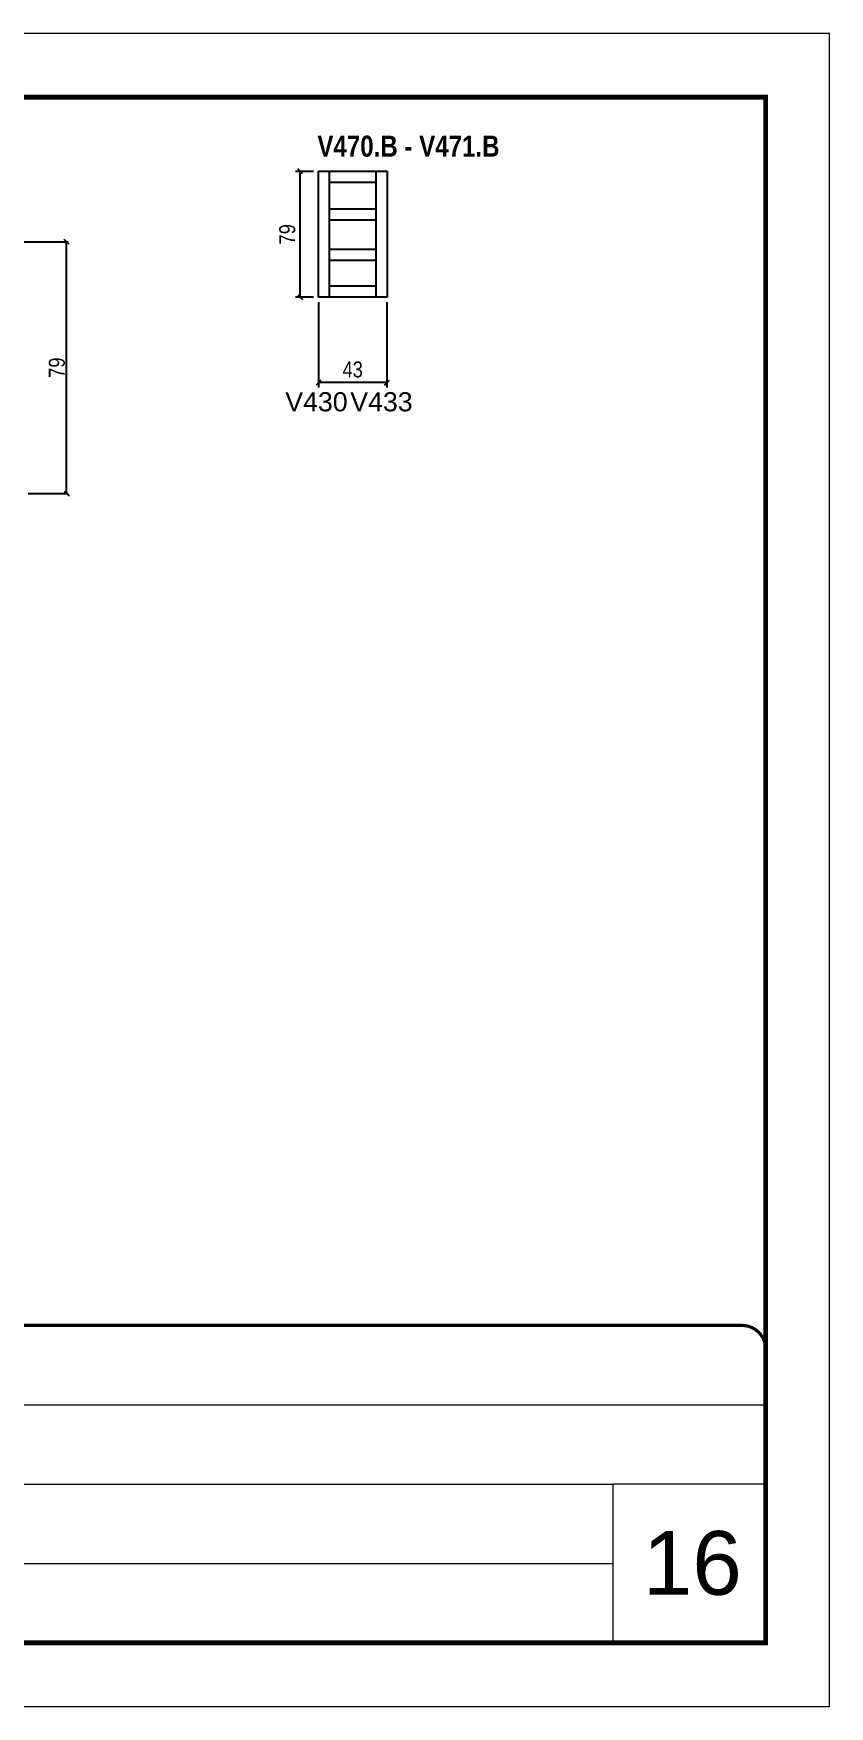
# Model space of a CAD drawing. Extents: x 3309 to 9563, y -2522 to 14608.
# Drawn here: x 9064 to 9563, y 10112 to 11162 of the extents above; entities that cross this region are included whole.
import ezdxf

# ---------------------------------------------------------------- set-up
doc = ezdxf.new("R2010")
doc.units = 0
doc.linetypes.add('CONTINUO', pattern=[0])
doc.linetypes.add('DASHED', pattern=[0.75, 0.5, -0.25])
for name, color, linetype in [('5', 5, 'Continuous'), ('COTA', 241, 'Continuous'), ('NOMENCLATURA', 7, 'Continuous'), ('Painéis', 200, 'Continuous'), ('SARR_2.2x7', 40, 'Continuous')]:
    doc.layers.add(name, color=color, linetype=linetype)
for name, color, linetype, lineweight in [('CARIMBO', 255, 'Continuous', 9), ('Folhas', 255, 'Continuous', 9), ('SARRAFO DE PRESSAO', 251, 'DASHED', 9)]:
    doc.layers.add(name, color=color, linetype=linetype, lineweight=lineweight)
doc.styles.add('ARIAL', font='arial.ttf')
doc.styles.add('COTA TECNICA', font='techl___.ttf', dxfattribs={"height": 10})
doc.styles.add('COTA TECNICA 2X', font='techl___.ttf', dxfattribs={"height": 10})
doc.styles.get("Standard").update_dxf_attribs({"font": 'arial.ttf'})
doc.styles.add('TECNICA', font='techb___.ttf', dxfattribs={"height": 10})
doc.dimstyles.new('PAINEL', dxfattribs={"dimtxt": 10, "dimasz": 3, "dimexe": 3, "dimexo": 3, "dimgap": 3, "dimtad": 1, "dimdec": 1, "dimzin": 12, "dimdsep": 46, "dimtxsty": 'COTA TECNICA', "dimblk1": 'OBLIQUE', "dimblk2": 'OBLIQUE', "dimsah": 1, "dimcen": 0.9, "dimclrd": 4, "dimclre": 4, "dimclrt": 240, "dimadec": 1, "dimazin": 3, "dimtfac": 1, "dimtdec": 1, "dimtmove": 0, "dimatfit": 3, "dimfxl": 1, "dimtolj": 1, "dimtzin": 12, "dimarcsym": 0})
doc.dimstyles.new('SECAO', dxfattribs={"dimscale": 0.333333, "dimtxt": 5, "dimasz": 9, "dimexe": 3, "dimexo": 3, "dimgap": 3, "dimtad": 1, "dimdec": 1, "dimlfac": 0.5, "dimzin": 12, "dimdsep": 46, "dimtxsty": 'COTA TECNICA 2X', "dimblk1": 'OBLIQUE', "dimblk2": 'OBLIQUE', "dimsah": 1, "dimcen": 0.9, "dimclrd": 4, "dimclre": 4, "dimclrt": 240, "dimadec": 1, "dimazin": 3, "dimtfac": 1, "dimtdec": 1, "dimtmove": 0, "dimatfit": 3, "dimfxl": 1, "dimtolj": 1, "dimtzin": 12, "dimarcsym": 0})

# ---------------------------------------------------------------- blocks, each defined once
blk = doc.blocks.new('9999999999')
at = {"color": 30, "linetype": 'CONTINUO'}
for p, q in [((98564.6, 34379.6), (99584, 34379.6)), ((98564.6, 34329.8), (99488, 34329.8)), ((99584, 34329.8), (99488, 34329.8)), ((99488, 34329.8), (99488, 34230.2)), ((98564.6, 34280), (99488, 34280))]:
    blk.add_line(p, q, dxfattribs=at)
at = {"color": 30, "linetype": 'CONTINUO', "const_width": 2}
blk.add_lwpolyline([(99584, 34230.2), (99584, 34414.4, 0.414214), (99569, 34429.4), (98229, 34429.4, 0.414214), (98214, 34414.4), (98214, 34245.2, 0.414214), (98229, 34230.2), (99584, 34230.2)], format="xyb", dxfattribs=at)
at = {"layer": 'Folhas'}
blk.add_lwpolyline([(98139, 34190.2), (99624, 34190.2), (99624, 35240.2), (98139, 35240.2)], close=True, dxfattribs=at)
at = {"layer": 'Folhas', "color": 30, "const_width": 3}
blk.add_lwpolyline([(98214, 34230.2), (99584, 34230.2), (99584, 35200.2), (98214, 35200.2)], close=True, dxfattribs=at)
blk = doc.blocks.new('_Oblique')
at = {"color": 0, "linetype": 'ByBlock', "lineweight": -2}
blk.add_line((-0.5, -0.5), (0.5, 0.5), dxfattribs=at)
blk = doc.blocks.new('*D483')
at = {"layer": 'COTA', "color": 4, "lineweight": -2, "transparency": 16777216}
for p, q in [((9035.2, 11031.4), (9085.4, 11031.4)), ((9084.4, 10873.4), (9084.4, 11031.4)), ((9060.3, 10873.4), (9085.4, 10873.4))]:
    blk.add_line(p, q, dxfattribs=at)
at = {"layer": 'Defpoints', "color": 0, "transparency": 16777216}
for p in [(9034.2, 11031.4), (9084.4, 11031.4), (9059.3, 10873.4)]:
    blk.add_point(p, dxfattribs=at)
at = {"layer": 'COTA', "color": 4, "lineweight": -2, "transparency": 16777216, "xscale": 3, "yscale": 3, "zscale": 3}
for p, rotation in [((9084.4, 11031.4), 90), ((9084.4, 10873.4), 270)]:
    blk.add_blockref('_Oblique', p, dxfattribs=dict(at, rotation=rotation))
at = {"layer": 'COTA', "color": 240, "transparency": 16777216, "insert": (9078.3, 10952.4), "char_height": 10, "attachment_point": 5, "rotation": 90, "style": 'COTA TECNICA 2X'}
blk.add_mtext('\\A1;79', dxfattribs=at)
blk = doc.blocks.new('*D484')
at = {"layer": 'COTA', "color": 4, "lineweight": -2, "transparency": 16777216}
for p, q in [((9242.3, 10993.6), (9242.3, 10940)), ((9285.3, 10993.6), (9285.3, 10940)), ((9285.3, 10943), (9242.3, 10943))]:
    blk.add_line(p, q, dxfattribs=at)
at = {"layer": 'Defpoints', "color": 0, "transparency": 16777216}
for p in [(9242.3, 10996.6), (9285.3, 10996.6), (9242.3, 10943)]:
    blk.add_point(p, dxfattribs=at)
at = {"layer": 'COTA', "color": 4, "lineweight": -2, "transparency": 16777216, "xscale": 3, "yscale": 3, "zscale": 3, "rotation": 180}
blk.add_blockref('_Oblique', (9242.3, 10943), dxfattribs=at)
at = {"layer": 'COTA', "color": 4, "lineweight": -2, "transparency": 16777216, "xscale": 3, "yscale": 3, "zscale": 3}
blk.add_blockref('_Oblique', (9285.3, 10943), dxfattribs=at)
at = {"layer": 'COTA', "color": 240, "transparency": 16777216, "insert": (9263.8, 10951.2), "char_height": 10, "attachment_point": 5, "style": 'COTA TECNICA'}
blk.add_mtext('\\A1;43', dxfattribs=at)
blk = doc.blocks.new('*D500')
at = {"layer": 'COTA', "color": 4, "lineweight": -2, "transparency": 16777216}
for p, q in [((9239.3, 11075.6), (9227.9, 11075.6)), ((9230.9, 10996.6), (9230.9, 11075.6)), ((9239.3, 10996.6), (9227.9, 10996.6))]:
    blk.add_line(p, q, dxfattribs=at)
at = {"layer": 'Defpoints', "color": 0, "transparency": 16777216}
for p in [(9230.9, 11075.6), (9242.3, 11075.6), (9242.3, 10996.6)]:
    blk.add_point(p, dxfattribs=at)
at = {"layer": 'COTA', "color": 4, "lineweight": -2, "transparency": 16777216, "xscale": 3, "yscale": 3, "zscale": 3}
for p, rotation in [((9230.9, 11075.6), 90), ((9230.9, 10996.6), 270)]:
    blk.add_blockref('_Oblique', p, dxfattribs=dict(at, rotation=rotation))
at = {"layer": 'COTA', "color": 240, "transparency": 16777216, "insert": (9222.8, 11036.1), "char_height": 10, "attachment_point": 5, "rotation": 90, "style": 'COTA TECNICA'}
blk.add_mtext('\\A1;79', dxfattribs=at)

msp = doc.modelspace()

# ---------------------------------------------------------------- linework, layer by layer
at = {"layer": 'Painéis', "linetype": 'ByBlock'}
for p, q in [((9242.34, 10996.62), (9242.34, 11075.62)), ((9242.34, 11075.62), (9285.34, 11075.62)), ((9285.34, 11075.62), (9285.34, 10996.62)), ((9285.34, 10996.62), (9242.34, 10996.62))]:
    msp.add_line(p, q, dxfattribs=at)
at = {"layer": 'SARR_2.2x7', "linetype": 'Continuous'}
for p, q in [((9249.34, 10996.62), (9249.34, 11075.62)), ((9278.34, 11068.62), (9249.34, 11068.62)), ((9278.34, 11075.62), (9278.34, 10996.62)), ((9278.34, 11051.88), (9249.34, 11051.88)), ((9278.34, 11044.88), (9249.34, 11044.88)), ((9278.34, 11026.61), (9249.34, 11026.61)), ((9278.34, 11019.61), (9249.34, 11019.61)), ((9278.34, 11003.62), (9249.34, 11003.62))]:
    msp.add_line(p, q, dxfattribs=at)

# ---------------------------------------------------------------- block references
at = {"layer": 'SARRAFO DE PRESSAO', "color": 6, "linetype": 'ByBlock'}
msp.add_blockref('9999999999', (-90061.11, -24078.07), dxfattribs=at)

# ---------------------------------------------------------------- texts
at = {"layer": '5', "linetype": 'Continuous'}
for s, p in [('V430', (9221.5, 10924.98)), ('V433', (9262.27, 10924.98))]:
    msp.add_text(s, height=12, rotation=359.99996, dxfattribs=at).set_placement(p)
at = {"layer": 'CARIMBO', "style": 'ARIAL'}
msp.add_text('16', height=40, dxfattribs=at).set_placement((9445.73, 10182.28))
at = {"layer": 'NOMENCLATURA', "style": 'TECNICA'}
msp.add_text('V470.B - V471.B', height=13.2, dxfattribs=at).set_placement((9241.63, 11084.8))

# ---------------------------------------------------------------- dimensions: what is measured, and where the dimension line sits
at = {"layer": 'COTA'}
for base, p1, p2, dimstyle, picture, middle in [((9230.89, 11075.62), (9242.34, 10996.62), (9242.34, 11075.62), 'PAINEL', '*D500', (9222.79, 11036.12)), ((9084.35, 11031.39), (9059.34, 10873.39), (9034.15, 11031.39), 'SECAO', '*D483', (9078.25, 10952.39))]:
    dim = msp.add_linear_dim(base=base, p1=p1, p2=p2, angle=90, dimstyle=dimstyle, dxfattribs=at)
    dim.commit()
    dim.dimension.update_dxf_attribs({"geometry": picture, "text_midpoint": middle})
dim = msp.add_linear_dim(base=(9242.34, 10942.99), p1=(9285.34, 10996.62), p2=(9242.34, 10996.62), dimstyle='PAINEL', dxfattribs=at)
dim.commit()
dim.dimension.update_dxf_attribs({"geometry": '*D484', "text_midpoint": (9263.84, 10951.21)})

doc.saveas('drawing.dxf')
